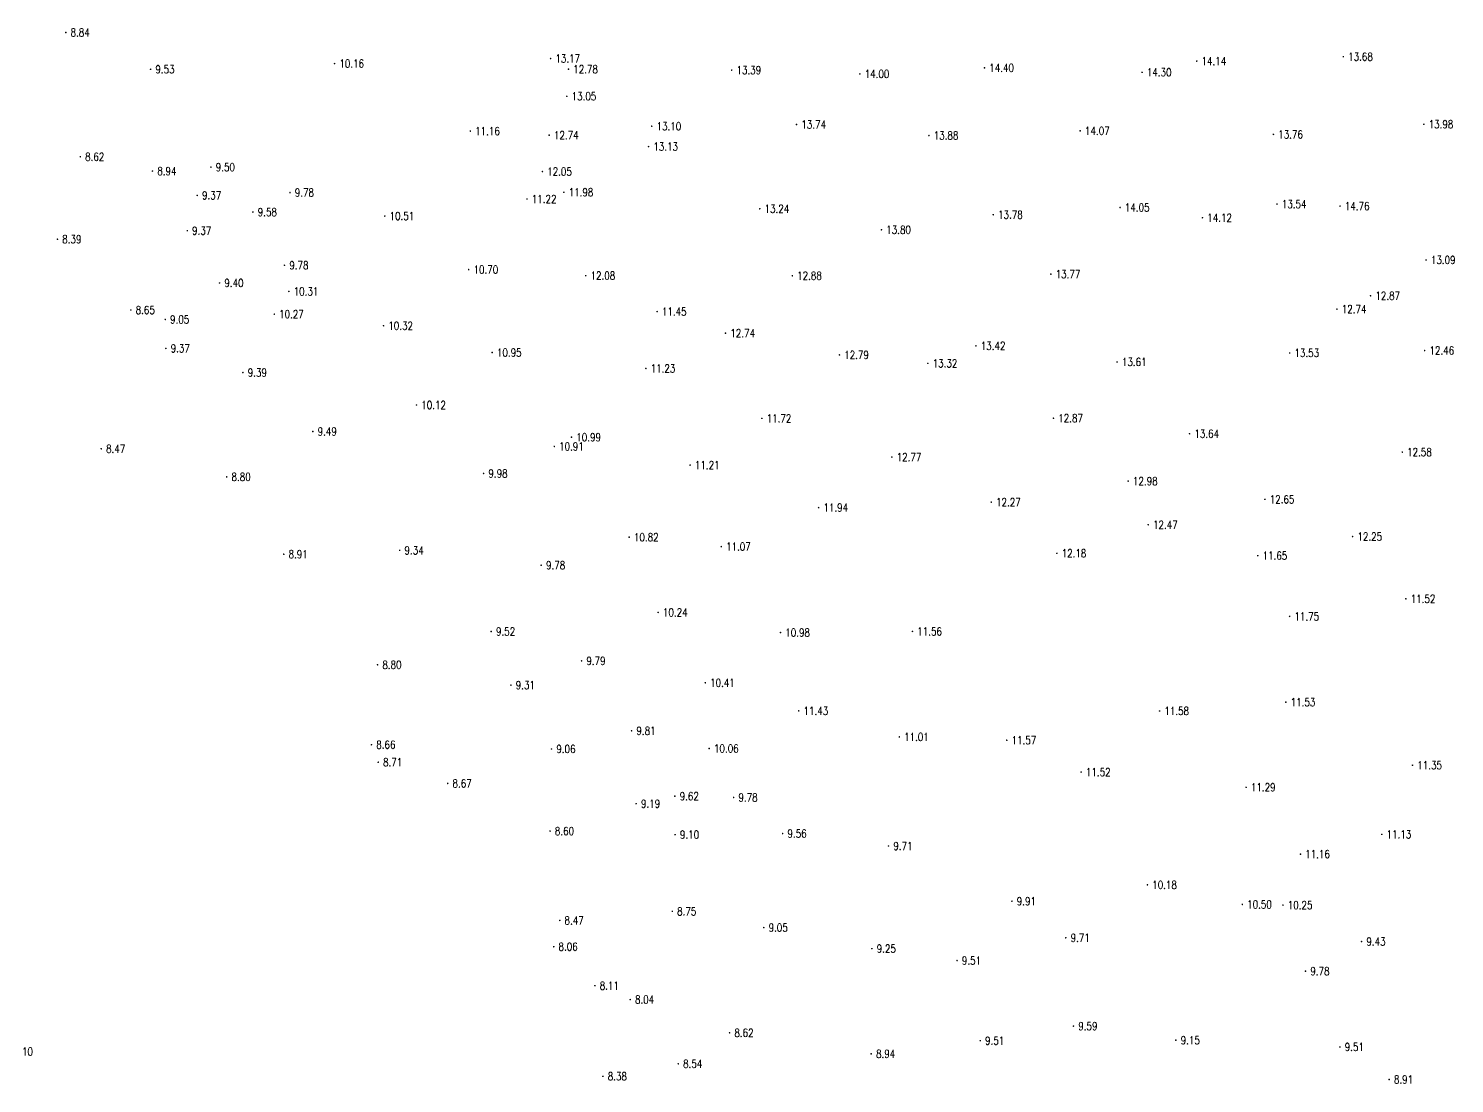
# Model space of a CAD drawing. Extents: x 476861 to 479475, y 2367369 to 2370541.
# Drawn here: x 478275.4 to 478453.6, y 2368625.8 to 2368757.6 of the extents above; entities that cross this region are included whole.
import ezdxf
from ezdxf.enums import TextEntityAlignment as Align

# ---------------------------------------------------------------- set-up
doc = ezdxf.new("R2010")
doc.units = 0
doc.header["$LTSCALE"] = 0.5
doc.layers.get('0').update_dxf_attribs({"linetype": 'CONTINUOUS'})
doc.layers.add('GCD', color=1, linetype='CONTINUOUS')
doc.styles.add('HZ', font='rs.shx', dxfattribs={"width": 0.8, "bigfont": 'hztxt.shx'})

# ---------------------------------------------------------------- blocks, each defined once
blk = doc.blocks.new('GC200')
at = {"linetype": 'Continuous', "const_width": 0.2, "flags": 128}
blk.add_lwpolyline([(-0.1, 0, 1), (0.1, 0, 1)], format="xyb", close=True, dxfattribs=at)

msp = doc.modelspace()

# ---------------------------------------------------------------- block references
at = {"layer": 'GCD', "linetype": 'Continuous'}
ref = msp.add_blockref('GC200', (478280.05, 2368757.118, 8.844), dxfattribs=dict(at, xscale=0.5, yscale=0.5, zscale=0.5))
ref.add_attrib('height', '8.84', dxfattribs={"linetype": 'Continuous', "height": 1, "style": 'HZ', "width": 0.8}).set_placement((478280.65, 2368757.118, 8.844), align=Align.MIDDLE_LEFT)
ref = msp.add_blockref('GC200', (478313.634, 2368753.233, 10.158), dxfattribs=dict(at, xscale=0.5, yscale=0.5, zscale=0.5))
ref.add_attrib('height', '10.16', dxfattribs={"linetype": 'Continuous', "height": 1, "style": 'HZ', "width": 0.8}).set_placement((478314.234, 2368753.233, 10.158), align=Align.MIDDLE_LEFT)
ref = msp.add_blockref('GC200', (478340.629, 2368753.87, 13.173), dxfattribs=dict(at, xscale=0.5, yscale=0.5, zscale=0.5))
ref.add_attrib('height', '13.17', dxfattribs={"linetype": 'Continuous', "height": 1, "style": 'HZ', "width": 0.8}).set_placement((478341.229, 2368753.87, 13.173), align=Align.MIDDLE_LEFT)
ref = msp.add_blockref('GC200', (478421.366, 2368753.548, 14.141), dxfattribs=dict(at, xscale=0.5, yscale=0.5, zscale=0.5))
ref.add_attrib('height', '14.14', dxfattribs={"linetype": 'Continuous', "height": 1, "style": 'HZ', "width": 0.8}).set_placement((478421.966, 2368753.548, 14.141), align=Align.MIDDLE_LEFT)
ref = msp.add_blockref('GC200', (478439.682, 2368754.099, 13.677), dxfattribs=dict(at, xscale=0.5, yscale=0.5, zscale=0.5))
ref.add_attrib('height', '13.68', dxfattribs={"linetype": 'Continuous', "height": 1, "style": 'HZ', "width": 0.8}).set_placement((478440.282, 2368754.099, 13.677), align=Align.MIDDLE_LEFT)
ref = msp.add_blockref('GC200', (478290.646, 2368752.522, 9.527), dxfattribs=dict(at, xscale=0.5, yscale=0.5, zscale=0.5))
ref.add_attrib('height', '9.53', dxfattribs={"linetype": 'Continuous', "height": 1, "style": 'HZ', "width": 0.8}).set_placement((478291.246, 2368752.522, 9.527), align=Align.MIDDLE_LEFT)
ref = msp.add_blockref('GC200', (478342.862, 2368752.538, 12.776), dxfattribs=dict(at, xscale=0.5, yscale=0.5, zscale=0.5))
ref.add_attrib('height', '12.78', dxfattribs={"linetype": 'Continuous', "height": 1, "style": 'HZ', "width": 0.8}).set_placement((478343.462, 2368752.538, 12.776), align=Align.MIDDLE_LEFT)
ref = msp.add_blockref('GC200', (478363.256, 2368752.42, 13.389), dxfattribs=dict(at, xscale=0.5, yscale=0.5, zscale=0.5))
ref.add_attrib('height', '13.39', dxfattribs={"linetype": 'Continuous', "height": 1, "style": 'HZ', "width": 0.8}).set_placement((478363.856, 2368752.42, 13.389), align=Align.MIDDLE_LEFT)
ref = msp.add_blockref('GC200', (478379.271, 2368751.944, 13.996), dxfattribs=dict(at, xscale=0.5, yscale=0.5, zscale=0.5))
ref.add_attrib('height', '14.00', dxfattribs={"linetype": 'Continuous', "height": 1, "style": 'HZ', "width": 0.8}).set_placement((478379.871, 2368751.944, 13.996), align=Align.MIDDLE_LEFT)
ref = msp.add_blockref('GC200', (478394.844, 2368752.704, 14.403), dxfattribs=dict(at, xscale=0.5, yscale=0.5, zscale=0.5))
ref.add_attrib('height', '14.40', dxfattribs={"linetype": 'Continuous', "height": 1, "style": 'HZ', "width": 0.8}).set_placement((478395.444, 2368752.704, 14.403), align=Align.MIDDLE_LEFT)
ref = msp.add_blockref('GC200', (478414.531, 2368752.143, 14.298), dxfattribs=dict(at, xscale=0.5, yscale=0.5, zscale=0.5))
ref.add_attrib('height', '14.30', dxfattribs={"linetype": 'Continuous', "height": 1, "style": 'HZ', "width": 0.8}).set_placement((478415.131, 2368752.143, 14.298), align=Align.MIDDLE_LEFT)
ref = msp.add_blockref('GC200', (478342.656, 2368749.149, 13.05), dxfattribs=dict(at, xscale=0.5, yscale=0.5, zscale=0.5))
ref.add_attrib('height', '13.05', dxfattribs={"linetype": 'Continuous', "height": 1, "style": 'HZ', "width": 0.8}).set_placement((478343.256, 2368749.149, 13.05), align=Align.MIDDLE_LEFT)
ref = msp.add_blockref('GC200', (478330.6, 2368744.797, 11.159), dxfattribs=dict(at, xscale=0.5, yscale=0.5, zscale=0.5))
ref.add_attrib('height', '11.16', dxfattribs={"linetype": 'Continuous', "height": 1, "style": 'HZ', "width": 0.8}).set_placement((478331.2, 2368744.797, 11.159), align=Align.MIDDLE_LEFT)
ref = msp.add_blockref('GC200', (478340.448, 2368744.287, 12.738), dxfattribs=dict(at, xscale=0.5, yscale=0.5, zscale=0.5))
ref.add_attrib('height', '12.74', dxfattribs={"linetype": 'Continuous', "height": 1, "style": 'HZ', "width": 0.8}).set_placement((478341.048, 2368744.287, 12.738), align=Align.MIDDLE_LEFT)
ref = msp.add_blockref('GC200', (478353.265, 2368745.408, 13.104), dxfattribs=dict(at, xscale=0.5, yscale=0.5, zscale=0.5))
ref.add_attrib('height', '13.10', dxfattribs={"linetype": 'Continuous', "height": 1, "style": 'HZ', "width": 0.8}).set_placement((478353.865, 2368745.408, 13.104), align=Align.MIDDLE_LEFT)
ref = msp.add_blockref('GC200', (478371.359, 2368745.624, 13.737), dxfattribs=dict(at, xscale=0.5, yscale=0.5, zscale=0.5))
ref.add_attrib('height', '13.74', dxfattribs={"linetype": 'Continuous', "height": 1, "style": 'HZ', "width": 0.8}).set_placement((478371.959, 2368745.624, 13.737), align=Align.MIDDLE_LEFT)
ref = msp.add_blockref('GC200', (478387.901, 2368744.246, 13.877), dxfattribs=dict(at, xscale=0.5, yscale=0.5, zscale=0.5))
ref.add_attrib('height', '13.88', dxfattribs={"linetype": 'Continuous', "height": 1, "style": 'HZ', "width": 0.8}).set_placement((478388.501, 2368744.246, 13.877), align=Align.MIDDLE_LEFT)
ref = msp.add_blockref('GC200', (478406.798, 2368744.83, 14.074), dxfattribs=dict(at, xscale=0.5, yscale=0.5, zscale=0.5))
ref.add_attrib('height', '14.07', dxfattribs={"linetype": 'Continuous', "height": 1, "style": 'HZ', "width": 0.8}).set_placement((478407.398, 2368744.83, 14.074), align=Align.MIDDLE_LEFT)
ref = msp.add_blockref('GC200', (478430.943, 2368744.387, 13.756), dxfattribs=dict(at, xscale=0.5, yscale=0.5, zscale=0.5))
ref.add_attrib('height', '13.76', dxfattribs={"linetype": 'Continuous', "height": 1, "style": 'HZ', "width": 0.8}).set_placement((478431.543, 2368744.387, 13.756), align=Align.MIDDLE_LEFT)
ref = msp.add_blockref('GC200', (478449.743, 2368745.652, 13.98), dxfattribs=dict(at, xscale=0.5, yscale=0.5, zscale=0.5))
ref.add_attrib('height', '13.98', dxfattribs={"linetype": 'Continuous', "height": 1, "style": 'HZ', "width": 0.8}).set_placement((478450.343, 2368745.652, 13.98), align=Align.MIDDLE_LEFT)
ref = msp.add_blockref('GC200', (478352.866, 2368742.861, 13.127), dxfattribs=dict(at, xscale=0.5, yscale=0.5, zscale=0.5))
ref.add_attrib('height', '13.13', dxfattribs={"linetype": 'Continuous', "height": 1, "style": 'HZ', "width": 0.8}).set_placement((478353.466, 2368742.861, 13.127), align=Align.MIDDLE_LEFT)
ref = msp.add_blockref('GC200', (478281.864, 2368741.596, 8.623), dxfattribs=dict(at, xscale=0.5, yscale=0.5, zscale=0.5))
ref.add_attrib('height', '8.62', dxfattribs={"linetype": 'Continuous', "height": 1, "style": 'HZ', "width": 0.8}).set_placement((478282.464, 2368741.596, 8.623), align=Align.MIDDLE_LEFT)
ref = msp.add_blockref('GC200', (478290.885, 2368739.805, 8.94), dxfattribs=dict(at, xscale=0.5, yscale=0.5, zscale=0.5))
ref.add_attrib('height', '8.94', dxfattribs={"linetype": 'Continuous', "height": 1, "style": 'HZ', "width": 0.8}).set_placement((478291.485, 2368739.805, 8.94), align=Align.MIDDLE_LEFT)
ref = msp.add_blockref('GC200', (478298.189, 2368740.292, 9.503), dxfattribs=dict(at, xscale=0.5, yscale=0.5, zscale=0.5))
ref.add_attrib('height', '9.50', dxfattribs={"linetype": 'Continuous', "height": 1, "style": 'HZ', "width": 0.8}).set_placement((478298.789, 2368740.292, 9.503), align=Align.MIDDLE_LEFT)
ref = msp.add_blockref('GC200', (478339.6, 2368739.742, 12.054), dxfattribs=dict(at, xscale=0.5, yscale=0.5, zscale=0.5))
ref.add_attrib('height', '12.05', dxfattribs={"linetype": 'Continuous', "height": 1, "style": 'HZ', "width": 0.8}).set_placement((478340.2, 2368739.742, 12.054), align=Align.MIDDLE_LEFT)
ref = msp.add_blockref('GC200', (478308.067, 2368737.113, 9.782), dxfattribs=dict(at, xscale=0.5, yscale=0.5, zscale=0.5))
ref.add_attrib('height', '9.78', dxfattribs={"linetype": 'Continuous', "height": 1, "style": 'HZ', "width": 0.8}).set_placement((478308.667, 2368737.113, 9.782), align=Align.MIDDLE_LEFT)
ref = msp.add_blockref('GC200', (478342.286, 2368737.154, 11.977), dxfattribs=dict(at, xscale=0.5, yscale=0.5, zscale=0.5))
ref.add_attrib('height', '11.98', dxfattribs={"linetype": 'Continuous', "height": 1, "style": 'HZ', "width": 0.8}).set_placement((478342.886, 2368737.154, 11.977), align=Align.MIDDLE_LEFT)
ref = msp.add_blockref('GC200', (478296.474, 2368736.766, 9.371), dxfattribs=dict(at, xscale=0.5, yscale=0.5, zscale=0.5))
ref.add_attrib('height', '9.37', dxfattribs={"linetype": 'Continuous', "height": 1, "style": 'HZ', "width": 0.8}).set_placement((478297.074, 2368736.766, 9.371), align=Align.MIDDLE_LEFT)
ref = msp.add_blockref('GC200', (478337.679, 2368736.312, 11.215), dxfattribs=dict(at, xscale=0.5, yscale=0.5, zscale=0.5))
ref.add_attrib('height', '11.22', dxfattribs={"linetype": 'Continuous', "height": 1, "style": 'HZ', "width": 0.8}).set_placement((478338.279, 2368736.312, 11.215), align=Align.MIDDLE_LEFT)
ref = msp.add_blockref('GC200', (478366.764, 2368735.091, 13.24), dxfattribs=dict(at, xscale=0.5, yscale=0.5, zscale=0.5))
ref.add_attrib('height', '13.24', dxfattribs={"linetype": 'Continuous', "height": 1, "style": 'HZ', "width": 0.8}).set_placement((478367.364, 2368735.091, 13.24), align=Align.MIDDLE_LEFT)
ref = msp.add_blockref('GC200', (478411.786, 2368735.249, 14.045), dxfattribs=dict(at, xscale=0.5, yscale=0.5, zscale=0.5))
ref.add_attrib('height', '14.05', dxfattribs={"linetype": 'Continuous', "height": 1, "style": 'HZ', "width": 0.8}).set_placement((478412.386, 2368735.249, 14.045), align=Align.MIDDLE_LEFT)
ref = msp.add_blockref('GC200', (478431.394, 2368735.68, 13.543), dxfattribs=dict(at, xscale=0.5, yscale=0.5, zscale=0.5))
ref.add_attrib('height', '13.54', dxfattribs={"linetype": 'Continuous', "height": 1, "style": 'HZ', "width": 0.8}).set_placement((478431.994, 2368735.68, 13.543), align=Align.MIDDLE_LEFT)
ref = msp.add_blockref('GC200', (478439.265, 2368735.423, 14.761), dxfattribs=dict(at, xscale=0.5, yscale=0.5, zscale=0.5))
ref.add_attrib('height', '14.76', dxfattribs={"linetype": 'Continuous', "height": 1, "style": 'HZ', "width": 0.8}).set_placement((478439.865, 2368735.423, 14.761), align=Align.MIDDLE_LEFT)
ref = msp.add_blockref('GC200', (478303.435, 2368734.682, 9.578), dxfattribs=dict(at, xscale=0.5, yscale=0.5, zscale=0.5))
ref.add_attrib('height', '9.58', dxfattribs={"linetype": 'Continuous', "height": 1, "style": 'HZ', "width": 0.8}).set_placement((478304.035, 2368734.682, 9.578), align=Align.MIDDLE_LEFT)
ref = msp.add_blockref('GC200', (478319.908, 2368734.184, 10.512), dxfattribs=dict(at, xscale=0.5, yscale=0.5, zscale=0.5))
ref.add_attrib('height', '10.51', dxfattribs={"linetype": 'Continuous', "height": 1, "style": 'HZ', "width": 0.8}).set_placement((478320.508, 2368734.184, 10.512), align=Align.MIDDLE_LEFT)
ref = msp.add_blockref('GC200', (478395.939, 2368734.35, 13.777), dxfattribs=dict(at, xscale=0.5, yscale=0.5, zscale=0.5))
ref.add_attrib('height', '13.78', dxfattribs={"linetype": 'Continuous', "height": 1, "style": 'HZ', "width": 0.8}).set_placement((478396.539, 2368734.35, 13.777), align=Align.MIDDLE_LEFT)
ref = msp.add_blockref('GC200', (478422.081, 2368733.975, 14.12), dxfattribs=dict(at, xscale=0.5, yscale=0.5, zscale=0.5))
ref.add_attrib('height', '14.12', dxfattribs={"linetype": 'Continuous', "height": 1, "style": 'HZ', "width": 0.8}).set_placement((478422.681, 2368733.975, 14.12), align=Align.MIDDLE_LEFT)
ref = msp.add_blockref('GC200', (478295.233, 2368732.352, 9.367), dxfattribs=dict(at, xscale=0.5, yscale=0.5, zscale=0.5))
ref.add_attrib('height', '9.37', dxfattribs={"linetype": 'Continuous', "height": 1, "style": 'HZ', "width": 0.8}).set_placement((478295.833, 2368732.352, 9.367), align=Align.MIDDLE_LEFT)
ref = msp.add_blockref('GC200', (478381.967, 2368732.465, 13.796), dxfattribs=dict(at, xscale=0.5, yscale=0.5, zscale=0.5))
ref.add_attrib('height', '13.80', dxfattribs={"linetype": 'Continuous', "height": 1, "style": 'HZ', "width": 0.8}).set_placement((478382.567, 2368732.465, 13.796), align=Align.MIDDLE_LEFT)
ref = msp.add_blockref('GC200', (478279.005, 2368731.285, 8.394), dxfattribs=dict(at, xscale=0.5, yscale=0.5, zscale=0.5))
ref.add_attrib('height', '8.39', dxfattribs={"linetype": 'Continuous', "height": 1, "style": 'HZ', "width": 0.8}).set_placement((478279.605, 2368731.285, 8.394), align=Align.MIDDLE_LEFT)
ref = msp.add_blockref('GC200', (478307.376, 2368728.028, 9.779), dxfattribs=dict(at, xscale=0.5, yscale=0.5, zscale=0.5))
ref.add_attrib('height', '9.78', dxfattribs={"linetype": 'Continuous', "height": 1, "style": 'HZ', "width": 0.8}).set_placement((478307.976, 2368728.028, 9.779), align=Align.MIDDLE_LEFT)
ref = msp.add_blockref('GC200', (478450.02, 2368728.694, 13.089), dxfattribs=dict(at, xscale=0.5, yscale=0.5, zscale=0.5))
ref.add_attrib('height', '13.09', dxfattribs={"linetype": 'Continuous', "height": 1, "style": 'HZ', "width": 0.8}).set_placement((478450.62, 2368728.694, 13.089), align=Align.MIDDLE_LEFT)
ref = msp.add_blockref('GC200', (478330.394, 2368727.494, 10.696), dxfattribs=dict(at, xscale=0.5, yscale=0.5, zscale=0.5))
ref.add_attrib('height', '10.70', dxfattribs={"linetype": 'Continuous', "height": 1, "style": 'HZ', "width": 0.8}).set_placement((478330.994, 2368727.494, 10.696), align=Align.MIDDLE_LEFT)
ref = msp.add_blockref('GC200', (478345.017, 2368726.737, 12.084), dxfattribs=dict(at, xscale=0.5, yscale=0.5, zscale=0.5))
ref.add_attrib('height', '12.08', dxfattribs={"linetype": 'Continuous', "height": 1, "style": 'HZ', "width": 0.8}).set_placement((478345.617, 2368726.737, 12.084), align=Align.MIDDLE_LEFT)
ref = msp.add_blockref('GC200', (478370.832, 2368726.723, 12.878), dxfattribs=dict(at, xscale=0.5, yscale=0.5, zscale=0.5))
ref.add_attrib('height', '12.88', dxfattribs={"linetype": 'Continuous', "height": 1, "style": 'HZ', "width": 0.8}).set_placement((478371.432, 2368726.723, 12.878), align=Align.MIDDLE_LEFT)
ref = msp.add_blockref('GC200', (478403.136, 2368726.927, 13.766), dxfattribs=dict(at, xscale=0.5, yscale=0.5, zscale=0.5))
ref.add_attrib('height', '13.77', dxfattribs={"linetype": 'Continuous', "height": 1, "style": 'HZ', "width": 0.8}).set_placement((478403.736, 2368726.927, 13.766), align=Align.MIDDLE_LEFT)
ref = msp.add_blockref('GC200', (478299.261, 2368725.82, 9.399), dxfattribs=dict(at, xscale=0.5, yscale=0.5, zscale=0.5))
ref.add_attrib('height', '9.40', dxfattribs={"linetype": 'Continuous', "height": 1, "style": 'HZ', "width": 0.8}).set_placement((478299.861, 2368725.82, 9.399), align=Align.MIDDLE_LEFT)
ref = msp.add_blockref('GC200', (478307.925, 2368724.767, 10.307), dxfattribs=dict(at, xscale=0.5, yscale=0.5, zscale=0.5))
ref.add_attrib('height', '10.31', dxfattribs={"linetype": 'Continuous', "height": 1, "style": 'HZ', "width": 0.8}).set_placement((478308.525, 2368724.767, 10.307), align=Align.MIDDLE_LEFT)
ref = msp.add_blockref('GC200', (478443.085, 2368724.223, 12.874), dxfattribs=dict(at, xscale=0.5, yscale=0.5, zscale=0.5))
ref.add_attrib('height', '12.87', dxfattribs={"linetype": 'Continuous', "height": 1, "style": 'HZ', "width": 0.8}).set_placement((478443.685, 2368724.223, 12.874), align=Align.MIDDLE_LEFT)
ref = msp.add_blockref('GC200', (478288.182, 2368722.44, 8.651), dxfattribs=dict(at, xscale=0.5, yscale=0.5, zscale=0.5))
ref.add_attrib('height', '8.65', dxfattribs={"linetype": 'Continuous', "height": 1, "style": 'HZ', "width": 0.8}).set_placement((478288.782, 2368722.44, 8.651), align=Align.MIDDLE_LEFT)
ref = msp.add_blockref('GC200', (478292.484, 2368721.261, 9.047), dxfattribs=dict(at, xscale=0.5, yscale=0.5, zscale=0.5))
ref.add_attrib('height', '9.05', dxfattribs={"linetype": 'Continuous', "height": 1, "style": 'HZ', "width": 0.8}).set_placement((478293.084, 2368721.261, 9.047), align=Align.MIDDLE_LEFT)
ref = msp.add_blockref('GC200', (478306.103, 2368721.922, 10.271), dxfattribs=dict(at, xscale=0.5, yscale=0.5, zscale=0.5))
ref.add_attrib('height', '10.27', dxfattribs={"linetype": 'Continuous', "height": 1, "style": 'HZ', "width": 0.8}).set_placement((478306.703, 2368721.922, 10.271), align=Align.MIDDLE_LEFT)
ref = msp.add_blockref('GC200', (478353.94, 2368722.238, 11.45), dxfattribs=dict(at, xscale=0.5, yscale=0.5, zscale=0.5))
ref.add_attrib('height', '11.45', dxfattribs={"linetype": 'Continuous', "height": 1, "style": 'HZ', "width": 0.8}).set_placement((478354.54, 2368722.238, 11.45), align=Align.MIDDLE_LEFT)
ref = msp.add_blockref('GC200', (478438.883, 2368722.549, 12.736), dxfattribs=dict(at, xscale=0.5, yscale=0.5, zscale=0.5))
ref.add_attrib('height', '12.74', dxfattribs={"linetype": 'Continuous', "height": 1, "style": 'HZ', "width": 0.8}).set_placement((478439.483, 2368722.549, 12.736), align=Align.MIDDLE_LEFT)
ref = msp.add_blockref('GC200', (478319.753, 2368720.476, 10.317), dxfattribs=dict(at, xscale=0.5, yscale=0.5, zscale=0.5))
ref.add_attrib('height', '10.32', dxfattribs={"linetype": 'Continuous', "height": 1, "style": 'HZ', "width": 0.8}).set_placement((478320.353, 2368720.476, 10.317), align=Align.MIDDLE_LEFT)
ref = msp.add_blockref('GC200', (478362.488, 2368719.548, 12.738), dxfattribs=dict(at, xscale=0.5, yscale=0.5, zscale=0.5))
ref.add_attrib('height', '12.74', dxfattribs={"linetype": 'Continuous', "height": 1, "style": 'HZ', "width": 0.8}).set_placement((478363.088, 2368719.548, 12.738), align=Align.MIDDLE_LEFT)
ref = msp.add_blockref('GC200', (478292.556, 2368717.646, 9.367), dxfattribs=dict(at, xscale=0.5, yscale=0.5, zscale=0.5))
ref.add_attrib('height', '9.37', dxfattribs={"linetype": 'Continuous', "height": 1, "style": 'HZ', "width": 0.8}).set_placement((478293.156, 2368717.646, 9.367), align=Align.MIDDLE_LEFT)
ref = msp.add_blockref('GC200', (478393.775, 2368717.955, 13.417), dxfattribs=dict(at, xscale=0.5, yscale=0.5, zscale=0.5))
ref.add_attrib('height', '13.42', dxfattribs={"linetype": 'Continuous', "height": 1, "style": 'HZ', "width": 0.8}).set_placement((478394.375, 2368717.955, 13.417), align=Align.MIDDLE_LEFT)
ref = msp.add_blockref('GC200', (478449.839, 2368717.375, 12.461), dxfattribs=dict(at, xscale=0.5, yscale=0.5, zscale=0.5))
ref.add_attrib('height', '12.46', dxfattribs={"linetype": 'Continuous', "height": 1, "style": 'HZ', "width": 0.8}).set_placement((478450.439, 2368717.375, 12.461), align=Align.MIDDLE_LEFT)
ref = msp.add_blockref('GC200', (478333.322, 2368717.126, 10.947), dxfattribs=dict(at, xscale=0.5, yscale=0.5, zscale=0.5))
ref.add_attrib('height', '10.95', dxfattribs={"linetype": 'Continuous', "height": 1, "style": 'HZ', "width": 0.8}).set_placement((478333.922, 2368717.126, 10.947), align=Align.MIDDLE_LEFT)
ref = msp.add_blockref('GC200', (478376.715, 2368716.828, 12.794), dxfattribs=dict(at, xscale=0.5, yscale=0.5, zscale=0.5))
ref.add_attrib('height', '12.79', dxfattribs={"linetype": 'Continuous', "height": 1, "style": 'HZ', "width": 0.8}).set_placement((478377.315, 2368716.828, 12.794), align=Align.MIDDLE_LEFT)
ref = msp.add_blockref('GC200', (478387.766, 2368715.774, 13.32), dxfattribs=dict(at, xscale=0.5, yscale=0.5, zscale=0.5))
ref.add_attrib('height', '13.32', dxfattribs={"linetype": 'Continuous', "height": 1, "style": 'HZ', "width": 0.8}).set_placement((478388.366, 2368715.774, 13.32), align=Align.MIDDLE_LEFT)
ref = msp.add_blockref('GC200', (478411.413, 2368715.944, 13.611), dxfattribs=dict(at, xscale=0.5, yscale=0.5, zscale=0.5))
ref.add_attrib('height', '13.61', dxfattribs={"linetype": 'Continuous', "height": 1, "style": 'HZ', "width": 0.8}).set_placement((478412.013, 2368715.944, 13.611), align=Align.MIDDLE_LEFT)
ref = msp.add_blockref('GC200', (478432.973, 2368717.07, 13.533), dxfattribs=dict(at, xscale=0.5, yscale=0.5, zscale=0.5))
ref.add_attrib('height', '13.53', dxfattribs={"linetype": 'Continuous', "height": 1, "style": 'HZ', "width": 0.8}).set_placement((478433.573, 2368717.07, 13.533), align=Align.MIDDLE_LEFT)
ref = msp.add_blockref('GC200', (478302.183, 2368714.621, 9.393), dxfattribs=dict(at, xscale=0.5, yscale=0.5, zscale=0.5))
ref.add_attrib('height', '9.39', dxfattribs={"linetype": 'Continuous', "height": 1, "style": 'HZ', "width": 0.8}).set_placement((478302.783, 2368714.621, 9.393), align=Align.MIDDLE_LEFT)
ref = msp.add_blockref('GC200', (478352.532, 2368715.138, 11.23), dxfattribs=dict(at, xscale=0.5, yscale=0.5, zscale=0.5))
ref.add_attrib('height', '11.23', dxfattribs={"linetype": 'Continuous', "height": 1, "style": 'HZ', "width": 0.8}).set_placement((478353.132, 2368715.138, 11.23), align=Align.MIDDLE_LEFT)
ref = msp.add_blockref('GC200', (478323.869, 2368710.57, 10.116), dxfattribs=dict(at, xscale=0.5, yscale=0.5, zscale=0.5))
ref.add_attrib('height', '10.12', dxfattribs={"linetype": 'Continuous', "height": 1, "style": 'HZ', "width": 0.8}).set_placement((478324.469, 2368710.57, 10.116), align=Align.MIDDLE_LEFT)
ref = msp.add_blockref('GC200', (478367.027, 2368708.903, 11.722), dxfattribs=dict(at, xscale=0.5, yscale=0.5, zscale=0.5))
ref.add_attrib('height', '11.72', dxfattribs={"linetype": 'Continuous', "height": 1, "style": 'HZ', "width": 0.8}).set_placement((478367.627, 2368708.903, 11.722), align=Align.MIDDLE_LEFT)
ref = msp.add_blockref('GC200', (478403.457, 2368708.919, 12.865), dxfattribs=dict(at, xscale=0.5, yscale=0.5, zscale=0.5))
ref.add_attrib('height', '12.87', dxfattribs={"linetype": 'Continuous', "height": 1, "style": 'HZ', "width": 0.8}).set_placement((478404.057, 2368708.919, 12.865), align=Align.MIDDLE_LEFT)
ref = msp.add_blockref('GC200', (478310.915, 2368707.261, 9.49), dxfattribs=dict(at, xscale=0.5, yscale=0.5, zscale=0.5))
ref.add_attrib('height', '9.49', dxfattribs={"linetype": 'Continuous', "height": 1, "style": 'HZ', "width": 0.8}).set_placement((478311.515, 2368707.261, 9.49), align=Align.MIDDLE_LEFT)
ref = msp.add_blockref('GC200', (478343.241, 2368706.546, 10.987), dxfattribs=dict(at, xscale=0.5, yscale=0.5, zscale=0.5))
ref.add_attrib('height', '10.99', dxfattribs={"linetype": 'Continuous', "height": 1, "style": 'HZ', "width": 0.8}).set_placement((478343.841, 2368706.546, 10.987), align=Align.MIDDLE_LEFT)
ref = msp.add_blockref('GC200', (478420.466, 2368706.981, 13.642), dxfattribs=dict(at, xscale=0.5, yscale=0.5, zscale=0.5))
ref.add_attrib('height', '13.64', dxfattribs={"linetype": 'Continuous', "height": 1, "style": 'HZ', "width": 0.8}).set_placement((478421.066, 2368706.981, 13.642), align=Align.MIDDLE_LEFT)
ref = msp.add_blockref('GC200', (478284.482, 2368705.102, 8.466), dxfattribs=dict(at, xscale=0.5, yscale=0.5, zscale=0.5))
ref.add_attrib('height', '8.47', dxfattribs={"linetype": 'Continuous', "height": 1, "style": 'HZ', "width": 0.8}).set_placement((478285.082, 2368705.102, 8.466), align=Align.MIDDLE_LEFT)
ref = msp.add_blockref('GC200', (478341.092, 2368705.391, 10.912), dxfattribs=dict(at, xscale=0.5, yscale=0.5, zscale=0.5))
ref.add_attrib('height', '10.91', dxfattribs={"linetype": 'Continuous', "height": 1, "style": 'HZ', "width": 0.8}).set_placement((478341.692, 2368705.391, 10.912), align=Align.MIDDLE_LEFT)
ref = msp.add_blockref('GC200', (478358.06, 2368703.059, 11.208), dxfattribs=dict(at, xscale=0.5, yscale=0.5, zscale=0.5))
ref.add_attrib('height', '11.21', dxfattribs={"linetype": 'Continuous', "height": 1, "style": 'HZ', "width": 0.8}).set_placement((478358.66, 2368703.059, 11.208), align=Align.MIDDLE_LEFT)
ref = msp.add_blockref('GC200', (478383.268, 2368704.065, 12.77), dxfattribs=dict(at, xscale=0.5, yscale=0.5, zscale=0.5))
ref.add_attrib('height', '12.77', dxfattribs={"linetype": 'Continuous', "height": 1, "style": 'HZ', "width": 0.8}).set_placement((478383.868, 2368704.065, 12.77), align=Align.MIDDLE_LEFT)
ref = msp.add_blockref('GC200', (478447.049, 2368704.68, 12.584), dxfattribs=dict(at, xscale=0.5, yscale=0.5, zscale=0.5))
ref.add_attrib('height', '12.58', dxfattribs={"linetype": 'Continuous', "height": 1, "style": 'HZ', "width": 0.8}).set_placement((478447.649, 2368704.68, 12.584), align=Align.MIDDLE_LEFT)
ref = msp.add_blockref('GC200', (478300.159, 2368701.582, 8.796), dxfattribs=dict(at, xscale=0.5, yscale=0.5, zscale=0.5))
ref.add_attrib('height', '8.80', dxfattribs={"linetype": 'Continuous', "height": 1, "style": 'HZ', "width": 0.8}).set_placement((478300.759, 2368701.582, 8.796), align=Align.MIDDLE_LEFT)
ref = msp.add_blockref('GC200', (478332.257, 2368702.011, 9.981), dxfattribs=dict(at, xscale=0.5, yscale=0.5, zscale=0.5))
ref.add_attrib('height', '9.98', dxfattribs={"linetype": 'Continuous', "height": 1, "style": 'HZ', "width": 0.8}).set_placement((478332.857, 2368702.011, 9.981), align=Align.MIDDLE_LEFT)
ref = msp.add_blockref('GC200', (478412.797, 2368701.06, 12.976), dxfattribs=dict(at, xscale=0.5, yscale=0.5, zscale=0.5))
ref.add_attrib('height', '12.98', dxfattribs={"linetype": 'Continuous', "height": 1, "style": 'HZ', "width": 0.8}).set_placement((478413.397, 2368701.06, 12.976), align=Align.MIDDLE_LEFT)
ref = msp.add_blockref('GC200', (478374.117, 2368697.748, 11.942), dxfattribs=dict(at, xscale=0.5, yscale=0.5, zscale=0.5))
ref.add_attrib('height', '11.94', dxfattribs={"linetype": 'Continuous', "height": 1, "style": 'HZ', "width": 0.8}).set_placement((478374.717, 2368697.748, 11.942), align=Align.MIDDLE_LEFT)
ref = msp.add_blockref('GC200', (478395.688, 2368698.43, 12.274), dxfattribs=dict(at, xscale=0.5, yscale=0.5, zscale=0.5))
ref.add_attrib('height', '12.27', dxfattribs={"linetype": 'Continuous', "height": 1, "style": 'HZ', "width": 0.8}).set_placement((478396.288, 2368698.43, 12.274), align=Align.MIDDLE_LEFT)
ref = msp.add_blockref('GC200', (478429.882, 2368698.779, 12.648), dxfattribs=dict(at, xscale=0.5, yscale=0.5, zscale=0.5))
ref.add_attrib('height', '12.65', dxfattribs={"linetype": 'Continuous', "height": 1, "style": 'HZ', "width": 0.8}).set_placement((478430.482, 2368698.779, 12.648), align=Align.MIDDLE_LEFT)
ref = msp.add_blockref('GC200', (478415.301, 2368695.606, 12.472), dxfattribs=dict(at, xscale=0.5, yscale=0.5, zscale=0.5))
ref.add_attrib('height', '12.47', dxfattribs={"linetype": 'Continuous', "height": 1, "style": 'HZ', "width": 0.8}).set_placement((478415.901, 2368695.606, 12.472), align=Align.MIDDLE_LEFT)
ref = msp.add_blockref('GC200', (478440.84, 2368694.126, 12.247), dxfattribs=dict(at, xscale=0.5, yscale=0.5, zscale=0.5))
ref.add_attrib('height', '12.25', dxfattribs={"linetype": 'Continuous', "height": 1, "style": 'HZ', "width": 0.8}).set_placement((478441.44, 2368694.126, 12.247), align=Align.MIDDLE_LEFT)
ref = msp.add_blockref('GC200', (478321.768, 2368692.406, 9.339), dxfattribs=dict(at, xscale=0.5, yscale=0.5, zscale=0.5))
ref.add_attrib('height', '9.34', dxfattribs={"linetype": 'Continuous', "height": 1, "style": 'HZ', "width": 0.8}).set_placement((478322.368, 2368692.406, 9.339), align=Align.MIDDLE_LEFT)
ref = msp.add_blockref('GC200', (478350.441, 2368694.049, 10.816), dxfattribs=dict(at, xscale=0.5, yscale=0.5, zscale=0.5))
ref.add_attrib('height', '10.82', dxfattribs={"linetype": 'Continuous', "height": 1, "style": 'HZ', "width": 0.8}).set_placement((478351.041, 2368694.049, 10.816), align=Align.MIDDLE_LEFT)
ref = msp.add_blockref('GC200', (478361.954, 2368692.873, 11.066), dxfattribs=dict(at, xscale=0.5, yscale=0.5, zscale=0.5))
ref.add_attrib('height', '11.07', dxfattribs={"linetype": 'Continuous', "height": 1, "style": 'HZ', "width": 0.8}).set_placement((478362.554, 2368692.873, 11.066), align=Align.MIDDLE_LEFT)
ref = msp.add_blockref('GC200', (478307.288, 2368691.922, 8.908), dxfattribs=dict(at, xscale=0.5, yscale=0.5, zscale=0.5))
ref.add_attrib('height', '8.91', dxfattribs={"linetype": 'Continuous', "height": 1, "style": 'HZ', "width": 0.8}).set_placement((478307.888, 2368691.922, 8.908), align=Align.MIDDLE_LEFT)
ref = msp.add_blockref('GC200', (478339.452, 2368690.545, 9.78), dxfattribs=dict(at, xscale=0.5, yscale=0.5, zscale=0.5))
ref.add_attrib('height', '9.78', dxfattribs={"linetype": 'Continuous', "height": 1, "style": 'HZ', "width": 0.8}).set_placement((478340.052, 2368690.545, 9.78), align=Align.MIDDLE_LEFT)
ref = msp.add_blockref('GC200', (478403.887, 2368692.035, 12.176), dxfattribs=dict(at, xscale=0.5, yscale=0.5, zscale=0.5))
ref.add_attrib('height', '12.18', dxfattribs={"linetype": 'Continuous', "height": 1, "style": 'HZ', "width": 0.8}).set_placement((478404.487, 2368692.035, 12.176), align=Align.MIDDLE_LEFT)
ref = msp.add_blockref('GC200', (478428.99, 2368691.743, 11.65), dxfattribs=dict(at, xscale=0.5, yscale=0.5, zscale=0.5))
ref.add_attrib('height', '11.65', dxfattribs={"linetype": 'Continuous', "height": 1, "style": 'HZ', "width": 0.8}).set_placement((478429.59, 2368691.743, 11.65), align=Align.MIDDLE_LEFT)
ref = msp.add_blockref('GC200', (478447.497, 2368686.35, 11.52), dxfattribs=dict(at, xscale=0.5, yscale=0.5, zscale=0.5))
ref.add_attrib('height', '11.52', dxfattribs={"linetype": 'Continuous', "height": 1, "style": 'HZ', "width": 0.8}).set_placement((478448.097, 2368686.35, 11.52), align=Align.MIDDLE_LEFT)
ref = msp.add_blockref('GC200', (478354.064, 2368684.65, 10.236), dxfattribs=dict(at, xscale=0.5, yscale=0.5, zscale=0.5))
ref.add_attrib('height', '10.24', dxfattribs={"linetype": 'Continuous', "height": 1, "style": 'HZ', "width": 0.8}).set_placement((478354.664, 2368684.65, 10.236), align=Align.MIDDLE_LEFT)
ref = msp.add_blockref('GC200', (478432.968, 2368684.153, 11.751), dxfattribs=dict(at, xscale=0.5, yscale=0.5, zscale=0.5))
ref.add_attrib('height', '11.75', dxfattribs={"linetype": 'Continuous', "height": 1, "style": 'HZ', "width": 0.8}).set_placement((478433.568, 2368684.153, 11.751), align=Align.MIDDLE_LEFT)
ref = msp.add_blockref('GC200', (478333.203, 2368682.263, 9.523), dxfattribs=dict(at, xscale=0.5, yscale=0.5, zscale=0.5))
ref.add_attrib('height', '9.52', dxfattribs={"linetype": 'Continuous', "height": 1, "style": 'HZ', "width": 0.8}).set_placement((478333.803, 2368682.263, 9.523), align=Align.MIDDLE_LEFT)
ref = msp.add_blockref('GC200', (478369.353, 2368682.133, 10.98), dxfattribs=dict(at, xscale=0.5, yscale=0.5, zscale=0.5))
ref.add_attrib('height', '10.98', dxfattribs={"linetype": 'Continuous', "height": 1, "style": 'HZ', "width": 0.8}).set_placement((478369.953, 2368682.133, 10.98), align=Align.MIDDLE_LEFT)
ref = msp.add_blockref('GC200', (478385.845, 2368682.275, 11.556), dxfattribs=dict(at, xscale=0.5, yscale=0.5, zscale=0.5))
ref.add_attrib('height', '11.56', dxfattribs={"linetype": 'Continuous', "height": 1, "style": 'HZ', "width": 0.8}).set_placement((478386.445, 2368682.275, 11.556), align=Align.MIDDLE_LEFT)
ref = msp.add_blockref('GC200', (478319.008, 2368678.107, 8.795), dxfattribs=dict(at, xscale=0.5, yscale=0.5, zscale=0.5))
ref.add_attrib('height', '8.80', dxfattribs={"linetype": 'Continuous', "height": 1, "style": 'HZ', "width": 0.8}).set_placement((478319.608, 2368678.107, 8.795), align=Align.MIDDLE_LEFT)
ref = msp.add_blockref('GC200', (478344.501, 2368678.59, 9.791), dxfattribs=dict(at, xscale=0.5, yscale=0.5, zscale=0.5))
ref.add_attrib('height', '9.79', dxfattribs={"linetype": 'Continuous', "height": 1, "style": 'HZ', "width": 0.8}).set_placement((478345.101, 2368678.59, 9.791), align=Align.MIDDLE_LEFT)
ref = msp.add_blockref('GC200', (478335.672, 2368675.566, 9.312), dxfattribs=dict(at, xscale=0.5, yscale=0.5, zscale=0.5))
ref.add_attrib('height', '9.31', dxfattribs={"linetype": 'Continuous', "height": 1, "style": 'HZ', "width": 0.8}).set_placement((478336.272, 2368675.566, 9.312), align=Align.MIDDLE_LEFT)
ref = msp.add_blockref('GC200', (478359.956, 2368675.862, 10.411), dxfattribs=dict(at, xscale=0.5, yscale=0.5, zscale=0.5))
ref.add_attrib('height', '10.41', dxfattribs={"linetype": 'Continuous', "height": 1, "style": 'HZ', "width": 0.8}).set_placement((478360.556, 2368675.862, 10.411), align=Align.MIDDLE_LEFT)
ref = msp.add_blockref('GC200', (478432.502, 2368673.432, 11.527), dxfattribs=dict(at, xscale=0.5, yscale=0.5, zscale=0.5))
ref.add_attrib('height', '11.53', dxfattribs={"linetype": 'Continuous', "height": 1, "style": 'HZ', "width": 0.8}).set_placement((478433.102, 2368673.432, 11.527), align=Align.MIDDLE_LEFT)
ref = msp.add_blockref('GC200', (478371.632, 2368672.348, 11.434), dxfattribs=dict(at, xscale=0.5, yscale=0.5, zscale=0.5))
ref.add_attrib('height', '11.43', dxfattribs={"linetype": 'Continuous', "height": 1, "style": 'HZ', "width": 0.8}).set_placement((478372.232, 2368672.348, 11.434), align=Align.MIDDLE_LEFT)
ref = msp.add_blockref('GC200', (478416.717, 2368672.331, 11.58), dxfattribs=dict(at, xscale=0.5, yscale=0.5, zscale=0.5))
ref.add_attrib('height', '11.58', dxfattribs={"linetype": 'Continuous', "height": 1, "style": 'HZ', "width": 0.8}).set_placement((478417.317, 2368672.331, 11.58), align=Align.MIDDLE_LEFT)
ref = msp.add_blockref('GC200', (478350.749, 2368669.859, 9.813), dxfattribs=dict(at, xscale=0.5, yscale=0.5, zscale=0.5))
ref.add_attrib('height', '9.81', dxfattribs={"linetype": 'Continuous', "height": 1, "style": 'HZ', "width": 0.8}).set_placement((478351.349, 2368669.859, 9.813), align=Align.MIDDLE_LEFT)
ref = msp.add_blockref('GC200', (478318.243, 2368668.118, 8.66), dxfattribs=dict(at, xscale=0.5, yscale=0.5, zscale=0.5))
ref.add_attrib('height', '8.66', dxfattribs={"linetype": 'Continuous', "height": 1, "style": 'HZ', "width": 0.8}).set_placement((478318.843, 2368668.118, 8.66), align=Align.MIDDLE_LEFT)
ref = msp.add_blockref('GC200', (478340.741, 2368667.584, 9.061), dxfattribs=dict(at, xscale=0.5, yscale=0.5, zscale=0.5))
ref.add_attrib('height', '9.06', dxfattribs={"linetype": 'Continuous', "height": 1, "style": 'HZ', "width": 0.8}).set_placement((478341.341, 2368667.584, 9.061), align=Align.MIDDLE_LEFT)
ref = msp.add_blockref('GC200', (478360.445, 2368667.645, 10.056), dxfattribs=dict(at, xscale=0.5, yscale=0.5, zscale=0.5))
ref.add_attrib('height', '10.06', dxfattribs={"linetype": 'Continuous', "height": 1, "style": 'HZ', "width": 0.8}).set_placement((478361.045, 2368667.645, 10.056), align=Align.MIDDLE_LEFT)
ref = msp.add_blockref('GC200', (478384.199, 2368669.091, 11.01), dxfattribs=dict(at, xscale=0.5, yscale=0.5, zscale=0.5))
ref.add_attrib('height', '11.01', dxfattribs={"linetype": 'Continuous', "height": 1, "style": 'HZ', "width": 0.8}).set_placement((478384.799, 2368669.091, 11.01), align=Align.MIDDLE_LEFT)
ref = msp.add_blockref('GC200', (478397.626, 2368668.68, 11.565), dxfattribs=dict(at, xscale=0.5, yscale=0.5, zscale=0.5))
ref.add_attrib('height', '11.57', dxfattribs={"linetype": 'Continuous', "height": 1, "style": 'HZ', "width": 0.8}).set_placement((478398.226, 2368668.68, 11.565), align=Align.MIDDLE_LEFT)
ref = msp.add_blockref('GC200', (478319.088, 2368665.927, 8.709), dxfattribs=dict(at, xscale=0.5, yscale=0.5, zscale=0.5))
ref.add_attrib('height', '8.71', dxfattribs={"linetype": 'Continuous', "height": 1, "style": 'HZ', "width": 0.8}).set_placement((478319.688, 2368665.927, 8.709), align=Align.MIDDLE_LEFT)
ref = msp.add_blockref('GC200', (478406.917, 2368664.698, 11.524), dxfattribs=dict(at, xscale=0.5, yscale=0.5, zscale=0.5))
ref.add_attrib('height', '11.52', dxfattribs={"linetype": 'Continuous', "height": 1, "style": 'HZ', "width": 0.8}).set_placement((478407.517, 2368664.698, 11.524), align=Align.MIDDLE_LEFT)
ref = msp.add_blockref('GC200', (478448.322, 2368665.55, 11.35), dxfattribs=dict(at, xscale=0.5, yscale=0.5, zscale=0.5))
ref.add_attrib('height', '11.35', dxfattribs={"linetype": 'Continuous', "height": 1, "style": 'HZ', "width": 0.8}).set_placement((478448.922, 2368665.55, 11.35), align=Align.MIDDLE_LEFT)
ref = msp.add_blockref('GC200', (478327.773, 2368663.282, 8.672), dxfattribs=dict(at, xscale=0.5, yscale=0.5, zscale=0.5))
ref.add_attrib('height', '8.67', dxfattribs={"linetype": 'Continuous', "height": 1, "style": 'HZ', "width": 0.8}).set_placement((478328.373, 2368663.282, 8.672), align=Align.MIDDLE_LEFT)
ref = msp.add_blockref('GC200', (478427.534, 2368662.792, 11.285), dxfattribs=dict(at, xscale=0.5, yscale=0.5, zscale=0.5))
ref.add_attrib('height', '11.29', dxfattribs={"linetype": 'Continuous', "height": 1, "style": 'HZ', "width": 0.8}).set_placement((478428.134, 2368662.792, 11.285), align=Align.MIDDLE_LEFT)
ref = msp.add_blockref('GC200', (478351.315, 2368660.748, 9.19), dxfattribs=dict(at, xscale=0.5, yscale=0.5, zscale=0.5))
ref.add_attrib('height', '9.19', dxfattribs={"linetype": 'Continuous', "height": 1, "style": 'HZ', "width": 0.8}).set_placement((478351.915, 2368660.748, 9.19), align=Align.MIDDLE_LEFT)
ref = msp.add_blockref('GC200', (478356.154, 2368661.684, 9.624), dxfattribs=dict(at, xscale=0.5, yscale=0.5, zscale=0.5))
ref.add_attrib('height', '9.62', dxfattribs={"linetype": 'Continuous', "height": 1, "style": 'HZ', "width": 0.8}).set_placement((478356.754, 2368661.684, 9.624), align=Align.MIDDLE_LEFT)
ref = msp.add_blockref('GC200', (478363.5, 2368661.526, 9.782), dxfattribs=dict(at, xscale=0.5, yscale=0.5, zscale=0.5))
ref.add_attrib('height', '9.78', dxfattribs={"linetype": 'Continuous', "height": 1, "style": 'HZ', "width": 0.8}).set_placement((478364.1, 2368661.526, 9.782), align=Align.MIDDLE_LEFT)
ref = msp.add_blockref('GC200', (478340.561, 2368657.326, 8.596), dxfattribs=dict(at, xscale=0.5, yscale=0.5, zscale=0.5))
ref.add_attrib('height', '8.60', dxfattribs={"linetype": 'Continuous', "height": 1, "style": 'HZ', "width": 0.8}).set_placement((478341.161, 2368657.326, 8.596), align=Align.MIDDLE_LEFT)
ref = msp.add_blockref('GC200', (478356.184, 2368656.877, 9.103), dxfattribs=dict(at, xscale=0.5, yscale=0.5, zscale=0.5))
ref.add_attrib('height', '9.10', dxfattribs={"linetype": 'Continuous', "height": 1, "style": 'HZ', "width": 0.8}).set_placement((478356.784, 2368656.877, 9.103), align=Align.MIDDLE_LEFT)
ref = msp.add_blockref('GC200', (478369.622, 2368657.014, 9.564), dxfattribs=dict(at, xscale=0.5, yscale=0.5, zscale=0.5))
ref.add_attrib('height', '9.56', dxfattribs={"linetype": 'Continuous', "height": 1, "style": 'HZ', "width": 0.8}).set_placement((478370.222, 2368657.014, 9.564), align=Align.MIDDLE_LEFT)
ref = msp.add_blockref('GC200', (478444.487, 2368656.915, 11.133), dxfattribs=dict(at, xscale=0.5, yscale=0.5, zscale=0.5))
ref.add_attrib('height', '11.13', dxfattribs={"linetype": 'Continuous', "height": 1, "style": 'HZ', "width": 0.8}).set_placement((478445.087, 2368656.915, 11.133), align=Align.MIDDLE_LEFT)
ref = msp.add_blockref('GC200', (478382.851, 2368655.459, 9.707), dxfattribs=dict(at, xscale=0.5, yscale=0.5, zscale=0.5))
ref.add_attrib('height', '9.71', dxfattribs={"linetype": 'Continuous', "height": 1, "style": 'HZ', "width": 0.8}).set_placement((478383.451, 2368655.459, 9.707), align=Align.MIDDLE_LEFT)
ref = msp.add_blockref('GC200', (478434.323, 2368654.443, 11.16), dxfattribs=dict(at, xscale=0.5, yscale=0.5, zscale=0.5))
ref.add_attrib('height', '11.16', dxfattribs={"linetype": 'Continuous', "height": 1, "style": 'HZ', "width": 0.8}).set_placement((478434.923, 2368654.443, 11.16), align=Align.MIDDLE_LEFT)
ref = msp.add_blockref('GC200', (478415.202, 2368650.605, 10.182), dxfattribs=dict(at, xscale=0.5, yscale=0.5, zscale=0.5))
ref.add_attrib('height', '10.18', dxfattribs={"linetype": 'Continuous', "height": 1, "style": 'HZ', "width": 0.8}).set_placement((478415.802, 2368650.605, 10.182), align=Align.MIDDLE_LEFT)
ref = msp.add_blockref('GC200', (478398.271, 2368648.559, 9.914), dxfattribs=dict(at, xscale=0.5, yscale=0.5, zscale=0.5))
ref.add_attrib('height', '9.91', dxfattribs={"linetype": 'Continuous', "height": 1, "style": 'HZ', "width": 0.8}).set_placement((478398.871, 2368648.559, 9.914), align=Align.MIDDLE_LEFT)
ref = msp.add_blockref('GC200', (478427.059, 2368648.159, 10.495), dxfattribs=dict(at, xscale=0.5, yscale=0.5, zscale=0.5))
ref.add_attrib('height', '10.50', dxfattribs={"linetype": 'Continuous', "height": 1, "style": 'HZ', "width": 0.8}).set_placement((478427.659, 2368648.159, 10.495), align=Align.MIDDLE_LEFT)
ref = msp.add_blockref('GC200', (478432.139, 2368648.071, 10.254), dxfattribs=dict(at, xscale=0.5, yscale=0.5, zscale=0.5))
ref.add_attrib('height', '10.25', dxfattribs={"linetype": 'Continuous', "height": 1, "style": 'HZ', "width": 0.8}).set_placement((478432.739, 2368648.071, 10.254), align=Align.MIDDLE_LEFT)
ref = msp.add_blockref('GC200', (478341.771, 2368646.163, 8.468), dxfattribs=dict(at, xscale=0.5, yscale=0.5, zscale=0.5))
ref.add_attrib('height', '8.47', dxfattribs={"linetype": 'Continuous', "height": 1, "style": 'HZ', "width": 0.8}).set_placement((478342.371, 2368646.163, 8.468), align=Align.MIDDLE_LEFT)
ref = msp.add_blockref('GC200', (478355.837, 2368647.293, 8.747), dxfattribs=dict(at, xscale=0.5, yscale=0.5, zscale=0.5))
ref.add_attrib('height', '8.75', dxfattribs={"linetype": 'Continuous', "height": 1, "style": 'HZ', "width": 0.8}).set_placement((478356.437, 2368647.293, 8.747), align=Align.MIDDLE_LEFT)
ref = msp.add_blockref('GC200', (478367.266, 2368645.262, 9.046), dxfattribs=dict(at, xscale=0.5, yscale=0.5, zscale=0.5))
ref.add_attrib('height', '9.05', dxfattribs={"linetype": 'Continuous', "height": 1, "style": 'HZ', "width": 0.8}).set_placement((478367.866, 2368645.262, 9.046), align=Align.MIDDLE_LEFT)
ref = msp.add_blockref('GC200', (478341.021, 2368642.874, 8.058), dxfattribs=dict(at, xscale=0.5, yscale=0.5, zscale=0.5))
ref.add_attrib('height', '8.06', dxfattribs={"linetype": 'Continuous', "height": 1, "style": 'HZ', "width": 0.8}).set_placement((478341.621, 2368642.874, 8.058), align=Align.MIDDLE_LEFT)
ref = msp.add_blockref('GC200', (478380.772, 2368642.631, 9.247), dxfattribs=dict(at, xscale=0.5, yscale=0.5, zscale=0.5))
ref.add_attrib('height', '9.25', dxfattribs={"linetype": 'Continuous', "height": 1, "style": 'HZ', "width": 0.8}).set_placement((478381.372, 2368642.631, 9.247), align=Align.MIDDLE_LEFT)
ref = msp.add_blockref('GC200', (478405.002, 2368643.991, 9.712), dxfattribs=dict(at, xscale=0.5, yscale=0.5, zscale=0.5))
ref.add_attrib('height', '9.71', dxfattribs={"linetype": 'Continuous', "height": 1, "style": 'HZ', "width": 0.8}).set_placement((478405.602, 2368643.991, 9.712), align=Align.MIDDLE_LEFT)
ref = msp.add_blockref('GC200', (478441.96, 2368643.517, 9.43), dxfattribs=dict(at, xscale=0.5, yscale=0.5, zscale=0.5))
ref.add_attrib('height', '9.43', dxfattribs={"linetype": 'Continuous', "height": 1, "style": 'HZ', "width": 0.8}).set_placement((478442.56, 2368643.517, 9.43), align=Align.MIDDLE_LEFT)
ref = msp.add_blockref('GC200', (478391.417, 2368641.146, 9.514), dxfattribs=dict(at, xscale=0.5, yscale=0.5, zscale=0.5))
ref.add_attrib('height', '9.51', dxfattribs={"linetype": 'Continuous', "height": 1, "style": 'HZ', "width": 0.8}).set_placement((478392.017, 2368641.146, 9.514), align=Align.MIDDLE_LEFT)
ref = msp.add_blockref('GC200', (478434.953, 2368639.818, 9.777), dxfattribs=dict(at, xscale=0.5, yscale=0.5, zscale=0.5))
ref.add_attrib('height', '9.78', dxfattribs={"linetype": 'Continuous', "height": 1, "style": 'HZ', "width": 0.8}).set_placement((478435.553, 2368639.818, 9.777), align=Align.MIDDLE_LEFT)
ref = msp.add_blockref('GC200', (478346.165, 2368638.004, 8.109), dxfattribs=dict(at, xscale=0.5, yscale=0.5, zscale=0.5))
ref.add_attrib('height', '8.11', dxfattribs={"linetype": 'Continuous', "height": 1, "style": 'HZ', "width": 0.8}).set_placement((478346.765, 2368638.004, 8.109), align=Align.MIDDLE_LEFT)
ref = msp.add_blockref('GC200', (478350.572, 2368636.264, 8.039), dxfattribs=dict(at, xscale=0.5, yscale=0.5, zscale=0.5))
ref.add_attrib('height', '8.04', dxfattribs={"linetype": 'Continuous', "height": 1, "style": 'HZ', "width": 0.8}).set_placement((478351.172, 2368636.264, 8.039), align=Align.MIDDLE_LEFT)
ref = msp.add_blockref('GC200', (478362.993, 2368632.119, 8.616), dxfattribs=dict(at, xscale=0.5, yscale=0.5, zscale=0.5))
ref.add_attrib('height', '8.62', dxfattribs={"linetype": 'Continuous', "height": 1, "style": 'HZ', "width": 0.8}).set_placement((478363.593, 2368632.119, 8.616), align=Align.MIDDLE_LEFT)
ref = msp.add_blockref('GC200', (478405.958, 2368632.949, 9.586), dxfattribs=dict(at, xscale=0.5, yscale=0.5, zscale=0.5))
ref.add_attrib('height', '9.59', dxfattribs={"linetype": 'Continuous', "height": 1, "style": 'HZ', "width": 0.8}).set_placement((478406.558, 2368632.949, 9.586), align=Align.MIDDLE_LEFT)
ref = msp.add_blockref('GC200', (478394.317, 2368631.129, 9.508), dxfattribs=dict(at, xscale=0.5, yscale=0.5, zscale=0.5))
ref.add_attrib('height', '9.51', dxfattribs={"linetype": 'Continuous', "height": 1, "style": 'HZ', "width": 0.8}).set_placement((478394.917, 2368631.129, 9.508), align=Align.MIDDLE_LEFT)
ref = msp.add_blockref('GC200', (478418.75, 2368631.19, 9.145), dxfattribs=dict(at, xscale=0.5, yscale=0.5, zscale=0.5))
ref.add_attrib('height', '9.15', dxfattribs={"linetype": 'Continuous', "height": 1, "style": 'HZ', "width": 0.8}).set_placement((478419.35, 2368631.19, 9.145), align=Align.MIDDLE_LEFT)
ref = msp.add_blockref('GC200', (478439.255, 2368630.346, 9.514), dxfattribs=dict(at, xscale=0.5, yscale=0.5, zscale=0.5))
ref.add_attrib('height', '9.51', dxfattribs={"linetype": 'Continuous', "height": 1, "style": 'HZ', "width": 0.8}).set_placement((478439.855, 2368630.346, 9.514), align=Align.MIDDLE_LEFT)
ref = msp.add_blockref('GC200', (478272.953, 2368629.768, 8.096), dxfattribs=dict(at, xscale=0.5, yscale=0.5, zscale=0.5))
ref.add_attrib('height', '8.10', dxfattribs={"linetype": 'Continuous', "height": 1, "style": 'HZ', "width": 0.8}).set_placement((478273.553, 2368629.768, 8.096), align=Align.MIDDLE_LEFT)
ref = msp.add_blockref('GC200', (478356.58, 2368628.247, 8.54), dxfattribs=dict(at, xscale=0.5, yscale=0.5, zscale=0.5))
ref.add_attrib('height', '8.54', dxfattribs={"linetype": 'Continuous', "height": 1, "style": 'HZ', "width": 0.8}).set_placement((478357.18, 2368628.247, 8.54), align=Align.MIDDLE_LEFT)
ref = msp.add_blockref('GC200', (478380.688, 2368629.491, 8.942), dxfattribs=dict(at, xscale=0.5, yscale=0.5, zscale=0.5))
ref.add_attrib('height', '8.94', dxfattribs={"linetype": 'Continuous', "height": 1, "style": 'HZ', "width": 0.8}).set_placement((478381.288, 2368629.491, 8.942), align=Align.MIDDLE_LEFT)
ref = msp.add_blockref('GC200', (478347.166, 2368626.68, 8.384), dxfattribs=dict(at, xscale=0.5, yscale=0.5, zscale=0.5))
ref.add_attrib('height', '8.38', dxfattribs={"linetype": 'Continuous', "height": 1, "style": 'HZ', "width": 0.8}).set_placement((478347.766, 2368626.68, 8.384), align=Align.MIDDLE_LEFT)
ref = msp.add_blockref('GC200', (478445.403, 2368626.282, 8.91), dxfattribs=dict(at, xscale=0.5, yscale=0.5, zscale=0.5))
ref.add_attrib('height', '8.91', dxfattribs={"linetype": 'Continuous', "height": 1, "style": 'HZ', "width": 0.8}).set_placement((478446.003, 2368626.282, 8.91), align=Align.MIDDLE_LEFT)

doc.saveas('drawing.dxf')
